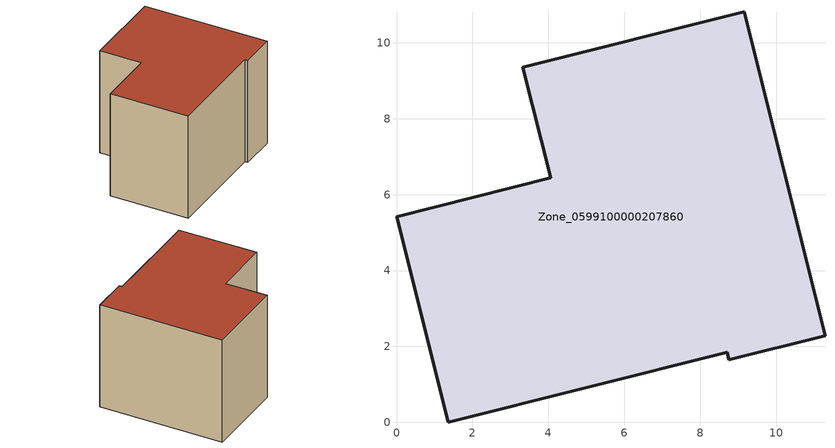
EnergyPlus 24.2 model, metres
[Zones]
Zone_0599100000207860
 floor ground (C_G): 8.76,1.65 8.72,1.85 1.36,0 0,5.42 4.06,6.45 3.33,9.35 9.16,10.82 11.29,2.28 z0
 wall outside (C_F): 8.72,1.85 8.76,1.65 11.29,2.28 9.16,10.82 3.33,9.35 4.06,6.45 0,5.42 1.36,0 8.72,1.85 z0:7.62
 roof outside (C_R): 0,5.42 1.36,0 8.72,1.85 8.76,1.65 11.29,2.28 9.16,10.82 3.33,9.35 4.06,6.45 z7.62
[BUILDING]
Pand.0599100000207860: North Axis=0; Terrain=City; Loads Convergence Tolerance Value=0.04; Temperature Convergence Tolerance Value=0.4; Solar Distribution=FullExterior; Maximum Number of Warmup Days=25; Minimum Number of Warmup Days=1
[Site:Location]
Rotterdam.The.Hague.AP_ZH_NLD Design_Conditions: Latitude=51.96; Longitude=4.45; Time Zone=1; Elevation=-4.5
[SITE:GROUNDTEMPERATURE:BUILDINGSURFACE]
18, 18, 18, 18, 18, 18, 18, 18, 18, 18, 18, 18
[MATERIAL] Thermal Absorptance=0.9; Solar Absorptance=0.7; Visible Absorptance=0.7
Name | Roughness | Thickness | Conductivity | Density | Specific Heat
G.TC.1975-1991 | MediumSmooth | 0.15 | 0.288461 | 540 | 1210
F.TC.1975-1991 | Rough | 0.3 | 0.230769 | 1920 | 840
R.TC.1975-1991 | MediumRough | 0.2 | 0.153846 | 1500 | 1000
[CONSTRUCTION]
C_G: G.TC.1975-1991
C_F: F.TC.1975-1991
C_R: R.TC.1975-1991
[ZONE]
Zone_0599100000207860: Type=1; Multiplier=1; Ceiling Height=Autocalculate; Volume=Autocalculate; Floor Area=autocalculate; Part of Total Floor Area=Yes
[ZONEINFILTRATION:DESIGNFLOWRATE]
Infil_Zone_0599100000207860: Zone or ZoneList or Space or SpaceList=Zone_0599100000207860; Schedule=AlwaysOn; Design Flow Rate Calculation Method=Flow/Area; Flow Rate per Floor Area=0.003; Constant Term Coefficient=1; Temperature Term Coefficient=0; Velocity Term Coefficient=0; Velocity Squared Term Coefficient=0
[HVACTEMPLATE:ZONE:IDEALLOADSAIRSYSTEM]
Zone_0599100000207860: Maximum Heating Supply Air Temperature=50; Minimum Cooling Supply Air Temperature=13; Maximum Heating Supply Air Humidity Ratio=0.0156; Minimum Cooling Supply Air Humidity Ratio=0.0077; Heating Limit=NoLimit; Cooling Limit=NoLimit; Dehumidification Control Type=ConstantSensibleHeatRatio; Cooling Sensible Heat Ratio=0.7; Dehumidification Setpoint=60; Humidification Control Type=None; Humidification Setpoint=30; Outdoor Air Method=None; Outdoor Air Flow Rate per Person=0.00944; Outdoor Air Flow Rate per Zone Floor Area=0; Outdoor Air Flow Rate per Zone=0; Demand Controlled Ventilation Type=None; Outdoor Air Economizer Type=NoEconomizer; Heat Recovery Type=None; Sensible Heat Recovery Effectiveness=0.7; Latent Heat Recovery Effectiveness=0.65
[ZONECONTROL:THERMOSTAT]
ThermostatControl_Zone_0599100000207860: Zone or ZoneList=Zone_0599100000207860; Control Type Schedule=DualSetpointControlType; Control 1=Thermostat_Zone_0599100000207860; Temperature Difference Between Cutout And Setpoint=0
[THERMOSTATSETPOINT:DUALSETPOINT]
Thermostat_Zone_0599100000207860: Heating Setpoint Temperature Schedule=HeatingSetpoint_Zone_0599100000207860; Cooling Setpoint Temperature Schedule=CoolingSetpoint_Zone_0599100000207860
[SCHEDULE:COMPACT]
HeatingSetpoint_Zone_0599100000207860: Through: 12/31, For: AllDays, Until: 24:00, 21
CoolingSetpoint_Zone_0599100000207860: Through: 12/31, For: AllDays, Until: 24:00, 24
DualSetpointControlType: Through: 12/31, For: AllDays, Until: 24:00, 4
AlwaysOn: Through: 12/31, For: AllDays, Until: 24:00, 1
